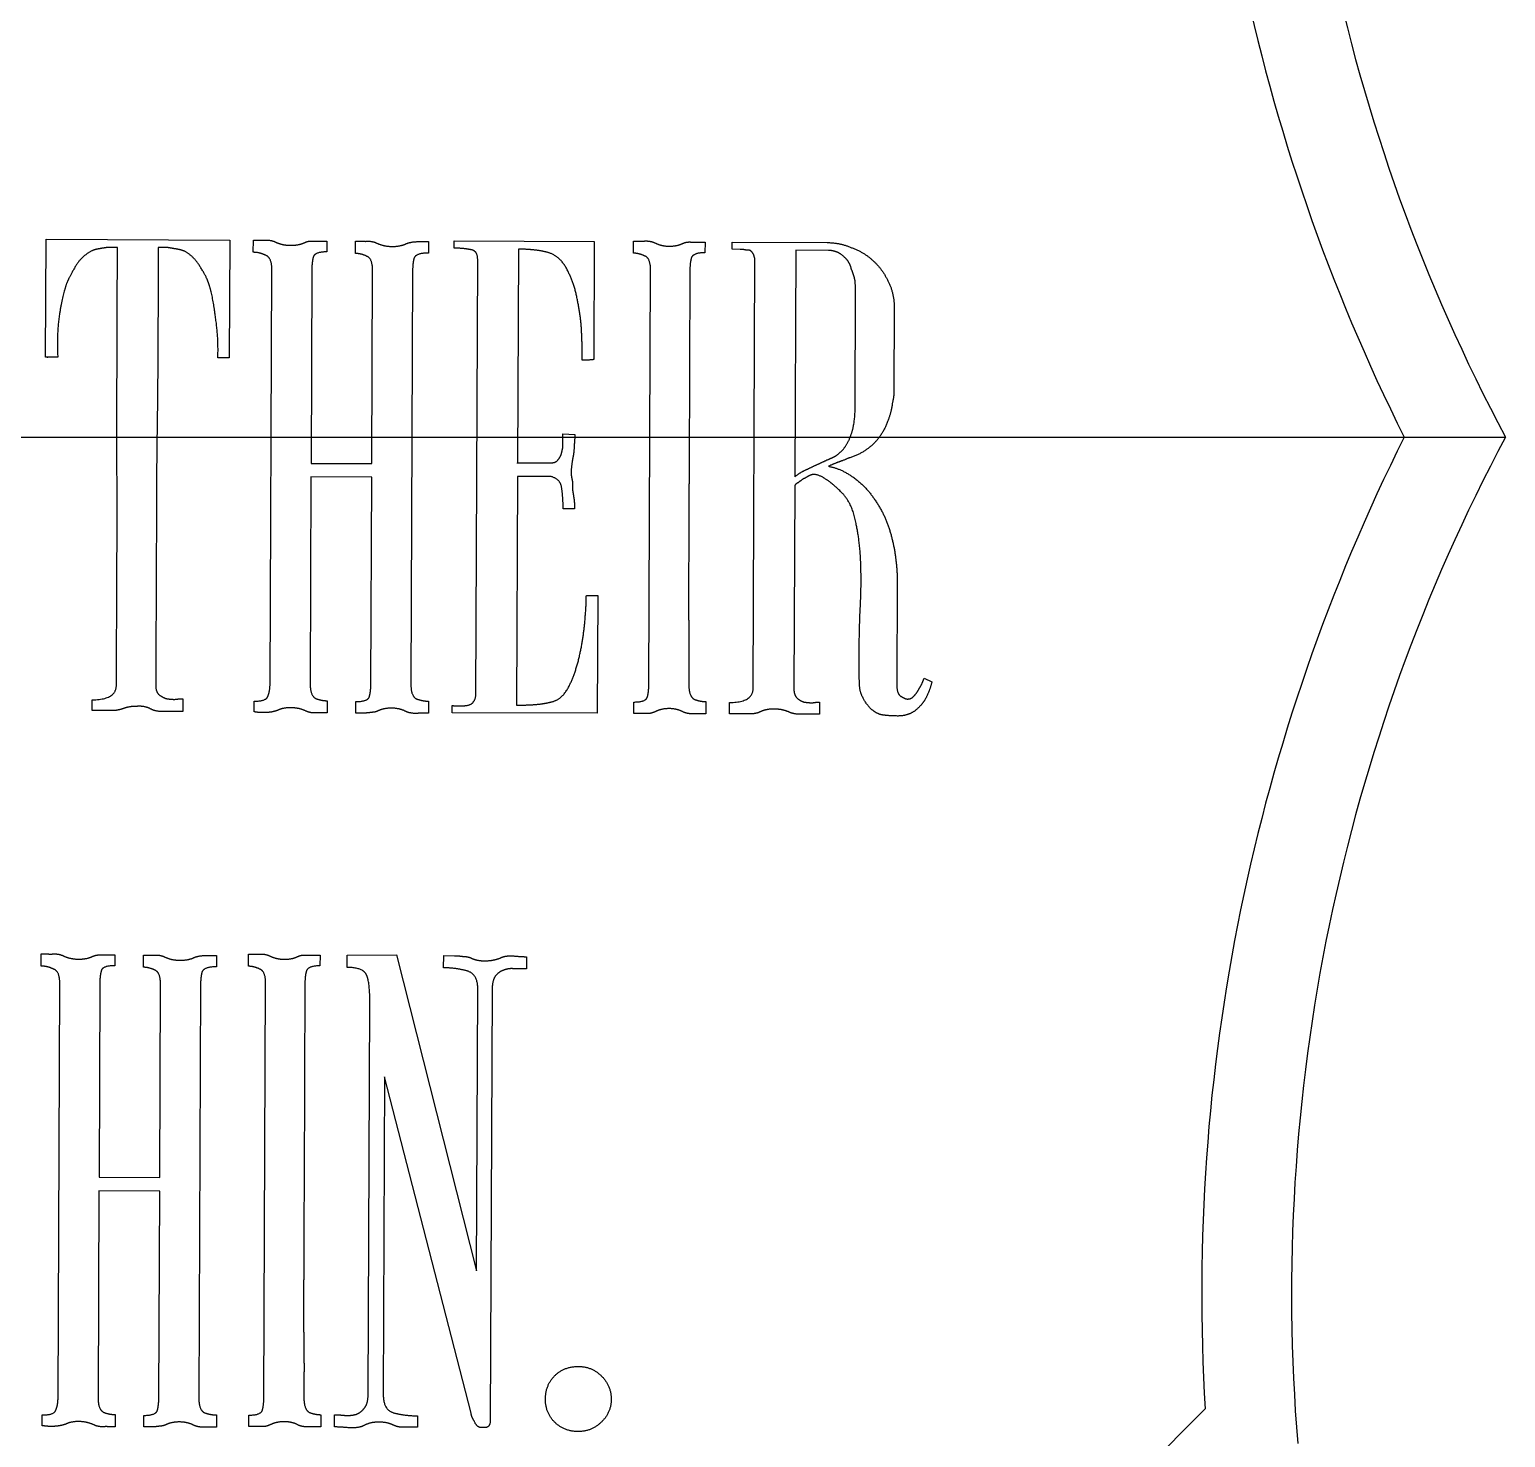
# Model space of a CAD drawing. Header units: centimetres. Extents: x 0 to 33, y -9.4 to 20.3.
# Drawn here: x 25.18 to 33.02, y 4.85 to 12.33 of the extents above; entities that cross this region are included whole.
import ezdxf

# ---------------------------------------------------------------- set-up
doc = ezdxf.new("R2010")
doc.units = ezdxf.units.CM
doc.header["$MEASUREMENT"] = 0
for name, color, linetype in [('sign v7_Sketch1', 7, 'Continuous'), ('sign v7_Sketch2', 7, 'Continuous'), ('sign v7_Sketch3', 7, 'Continuous'), ('sign v7_Sketch6', 7, 'Continuous')]:
    doc.layers.add(name, color=color, linetype=linetype)

msp = doc.modelspace()

# ---------------------------------------------------------------- linework, layer by layer
at = {"layer": 'sign v7_Sketch1'}
for p, q in [((0, 10.16), (33.02, 10.16)), ((29.9013, 3.4745), (31.4244, 4.9976))]:
    msp.add_line(p, q, dxfattribs=at)
for centre, radius, start, end in [((41.5631, 14.7108), 9.6796, 175.28822, 208.04362), ((41.5631, 14.7108), 10.1572, 176.54807, 206.61785), ((41.5631, 5.6092), 10.1572, 153.38215, 183.45193), ((41.5631, 5.6092), 9.6796, 151.95638, 184.71178)]:
    msp.add_arc(centre, radius, start, end, dxfattribs=at)
at = {"layer": 'sign v7_Sketch2'}
for p, q in [((25.2642, 10.5845), (25.2668, 11.211)), ((25.2668, 11.211), (26.2425, 11.2069)), ((25.6463, 11.1676), (25.5931, 11.1678)), ((25.6448, 10.8259), (25.6463, 11.1676)), ((25.9158, 11.1665), (25.8627, 11.1667)), ((26.2425, 11.2069), (26.2399, 10.5804)), ((26.3676, 11.1418), (26.3678, 11.2064)), ((26.7133, 11.2011), (26.7589, 11.2009)), ((26.7589, 11.2009), (26.7586, 11.144)), ((26.9105, 11.1357), (26.9107, 11.2003)), ((27.2524, 11.1988), (27.298, 11.1986)), ((27.298, 11.1986), (27.2977, 11.1379)), ((27.4345, 11.1639), (27.4347, 11.2019)), ((27.4347, 11.2019), (28.1788, 11.1987)), ((27.7762, 11.1587), (27.7714, 10.0197)), ((28.1788, 11.1987), (28.1762, 10.5723)), ((28.3874, 11.1371), (28.3877, 11.2017)), ((28.7218, 11.1965), (28.7673, 11.1963)), ((28.7673, 11.1963), (28.7671, 11.1393)), ((28.9114, 11.1577), (28.9116, 11.1957)), ((28.9532, 11.1575), (28.9114, 11.1577)), ((28.9116, 11.1957), (29.4166, 11.1935)), ((29.2493, 11.1525), (29.2443, 9.9489)), ((29.424, 11.1517), (29.2493, 11.1525)), ((27.5498, 8.7867), (27.5596, 11.1026)), ((29.0231, 8.826), (29.0327, 11.1002)), ((26.4566, 8.852), (26.4659, 11.0503)), ((26.6785, 11.0494), (26.6742, 10.0205)), ((26.9969, 10.0191), (27.0012, 11.0442)), ((27.2138, 11.0433), (27.2046, 8.8489)), ((28.4689, 8.8473), (28.4781, 11.0456)), ((28.687, 11.0447), (28.6826, 9.9969)), ((29.5648, 10.3197), (29.5673, 10.9271)), ((29.7721, 10.8655), (29.7701, 10.3871)), ((25.2755, 10.5845), (25.2642, 10.5845)), ((25.2793, 10.5845), (25.2717, 10.5845)), ((25.2717, 10.5845), (25.2755, 10.5845)), ((25.2983, 10.5844), (25.2793, 10.5845)), ((25.3287, 10.5843), (25.2983, 10.5844)), ((26.2095, 10.5806), (26.1792, 10.5807)), ((26.2247, 10.5805), (26.2095, 10.5806)), ((26.2323, 10.5805), (26.2247, 10.5805)), ((26.2399, 10.5804), (26.2323, 10.5805)), ((29.7701, 10.3871), (29.77, 10.3833)), ((28.0113, 10.1781), (28.0758, 10.1741)), ((26.6742, 10.0205), (26.9969, 10.0191)), ((27.7714, 10.0235), (27.9423, 10.0227)), ((27.7714, 10.0197), (27.7714, 10.0235)), ((26.6739, 9.9483), (26.6693, 8.8511)), ((26.9966, 9.947), (26.6739, 9.9483)), ((26.992, 8.8497), (26.9966, 9.947)), ((27.7711, 9.9513), (27.766, 8.7364)), ((27.9496, 9.9506), (27.7711, 9.9513)), ((29.2441, 9.9034), (29.2395, 8.8251)), ((28.0742, 9.7792), (28.0134, 9.7795)), ((29.7886, 9.3885), (29.7863, 8.8418)), ((28.1368, 9.3195), (28.1975, 9.3193)), ((28.1975, 9.3193), (28.1949, 8.6928)), ((29.9308, 8.8792), (29.9725, 8.86)), ((25.5106, 8.7079), (25.5109, 8.7649)), ((25.579, 8.7076), (25.5106, 8.7079)), ((25.9931, 8.7704), (25.9928, 8.7021)), ((26.3725, 8.7005), (26.3727, 8.7574)), ((26.76, 8.7596), (26.7597, 8.6951)), ((26.9116, 8.6944), (26.9118, 8.7552)), ((27.2991, 8.7573), (27.2988, 8.6928)), ((27.4242, 8.6961), (27.4243, 8.734)), ((28.3885, 8.692), (28.3888, 8.7528)), ((28.7722, 8.7549), (28.772, 8.6904)), ((28.8973, 8.6899), (28.8975, 8.7506)), ((29.3759, 8.7524), (29.3756, 8.6879)), ((26.9571, 8.6942), (26.9116, 8.6944)), ((28.1949, 8.6928), (27.4242, 8.6961)), ((28.4341, 8.6918), (28.3885, 8.692)), ((28.9656, 8.6896), (28.8973, 8.6899)), ((25.2411, 7.3498), (25.2413, 7.4143)), ((25.5868, 7.4091), (25.6324, 7.4089)), ((25.6324, 7.4089), (25.6321, 7.352)), ((25.784, 7.3437), (25.7842, 7.4083)), ((26.1259, 7.4068), (26.1715, 7.4066)), ((26.1715, 7.4066), (26.1713, 7.3459)), ((26.3421, 7.349), (26.3424, 7.4135)), ((26.6765, 7.4083), (26.722, 7.4081)), ((26.722, 7.4081), (26.7218, 7.3512)), ((26.866, 7.343), (26.8663, 7.4075)), ((26.8663, 7.4075), (27.1283, 7.4102)), ((27.1283, 7.4102), (27.5541, 5.7303)), ((27.3786, 7.3408), (27.3789, 7.4054)), ((27.3789, 7.4054), (27.4358, 7.4051)), ((27.8193, 7.3997), (27.819, 7.3352)), ((25.3302, 5.06), (25.3394, 7.2583)), ((25.552, 7.2574), (25.5477, 6.2285)), ((25.8704, 6.2271), (25.8747, 7.2522)), ((26.0873, 7.2513), (26.0781, 5.0568)), ((26.4236, 5.0592), (26.4329, 7.2575)), ((26.6417, 7.2566), (26.6373, 6.2087)), ((27.5541, 5.7303), (27.5604, 7.2261)), ((27.6363, 7.222), (27.6267, 4.9402)), ((26.978, 5.0796), (26.9867, 7.1526)), ((27.0648, 6.7612), (27.0577, 5.0755)), ((27.5243, 4.9748), (27.0648, 6.7612)), ((25.5477, 6.2285), (25.8704, 6.2271)), ((25.5474, 6.1563), (25.5428, 5.0591)), ((25.8701, 6.155), (25.5474, 6.1563)), ((25.8655, 5.0577), (25.8701, 6.155)), ((25.246, 4.9085), (25.2462, 4.9654)), ((25.6335, 4.9676), (25.6332, 4.9031)), ((25.7851, 4.9024), (25.7854, 4.9632)), ((26.1726, 4.9653), (26.1724, 4.9008)), ((26.3432, 4.9039), (26.3435, 4.9646)), ((26.727, 4.9668), (26.7267, 4.9023)), ((26.7988, 4.9019), (26.7991, 4.9665)), ((27.2395, 4.9608), (27.2392, 4.9001)), ((25.8307, 4.9022), (25.7851, 4.9024)), ((26.3888, 4.9037), (26.3432, 4.9039)), ((27.2392, 4.9001), (27.1899, 4.9003)), ((27.5999, 4.8986), (27.5771, 4.8987))]:
    msp.add_line(p, q, dxfattribs=at)
for points in [[(25.5095, 11.1492), (25.4563, 11.1229), (25.4218, 11.0661)], [(25.5475, 11.1604), (25.5247, 11.1567), (25.5095, 11.1492)], [(25.5931, 11.1678), (25.5703, 11.1641), (25.5475, 11.1604)], [(25.8627, 11.1667), (25.8616, 10.9009), (25.8604, 10.6314)], [(25.9614, 11.1587), (25.9386, 11.1626), (25.9158, 11.1665)], [(26.0031, 11.1471), (25.9841, 11.1548), (25.9614, 11.1587)], [(26.0863, 11.0633), (26.0523, 11.1204), (26.0031, 11.1471)], [(26.432, 11.1264), (26.4017, 11.1417), (26.3676, 11.1418)], [(26.3678, 11.2064), (26.3906, 11.2063), (26.4248, 11.2061)], [(26.4248, 11.2061), (26.459, 11.2098), (26.4893, 11.1945)], [(26.4893, 11.1945), (26.5234, 11.1791), (26.5651, 11.1789)], [(26.5651, 11.1789), (26.6107, 11.1788), (26.6411, 11.1938)], [(26.6411, 11.1938), (26.6564, 11.2013), (26.6753, 11.2013)], [(26.6753, 11.2013), (26.6943, 11.2012), (26.7133, 11.2011)], [(26.7586, 11.144), (26.6941, 11.1442), (26.6864, 11.1177)], [(26.9711, 11.1203), (26.9408, 11.1356), (26.9105, 11.1357)], [(26.9107, 11.2003), (26.9297, 11.2002), (26.9639, 11.2001)], [(26.9639, 11.2001), (26.9981, 11.2037), (27.0284, 11.1884)], [(27.0284, 11.1884), (27.0625, 11.1731), (27.1043, 11.1729)], [(27.1043, 11.1729), (27.1498, 11.1727), (27.1803, 11.1878)], [(27.1803, 11.1878), (27.2069, 11.199), (27.2524, 11.1988)], [(27.2977, 11.1379), (27.2332, 11.1382), (27.2217, 11.1116)], [(27.5218, 11.1559), (27.4839, 11.1637), (27.4345, 11.1639)], [(27.5596, 11.1026), (27.5598, 11.152), (27.5218, 11.1559)], [(27.8559, 11.1545), (27.818, 11.1585), (27.7762, 11.1587)], [(27.9394, 11.139), (27.8977, 11.1506), (27.8559, 11.1545)], [(28.0377, 11.0437), (28.0038, 11.1159), (27.9394, 11.139)], [(28.4481, 11.1217), (28.4178, 11.137), (28.3874, 11.1371)], [(28.3877, 11.2017), (28.4067, 11.2016), (28.4408, 11.2014)], [(28.4408, 11.2014), (28.475, 11.2051), (28.5053, 11.1898)], [(28.5053, 11.1898), (28.5394, 11.1744), (28.5774, 11.1743)], [(28.5774, 11.1743), (28.6192, 11.1741), (28.6496, 11.1892)], [(28.6496, 11.1892), (28.6648, 11.1967), (28.6838, 11.1966)], [(28.6838, 11.1966), (28.7028, 11.1965), (28.7218, 11.1965)], [(28.7671, 11.1393), (28.7063, 11.1396), (28.6948, 11.113)], [(28.9836, 11.1536), (28.9722, 11.1574), (28.9532, 11.1575)], [(29.0025, 11.1535), (28.995, 11.1535), (28.9836, 11.1536)], [(29.029, 11.1192), (29.0215, 11.1458), (29.0025, 11.1535)], [(29.4166, 11.1935), (29.4849, 11.1932), (29.5455, 11.1664)], [(29.4657, 11.144), (29.443, 11.1517), (29.424, 11.1517)], [(29.5187, 11.1058), (29.4885, 11.1363), (29.4657, 11.144)], [(29.5455, 11.1664), (29.61, 11.1434), (29.6554, 11.1014)], [(25.4218, 11.0661), (25.3913, 11.013), (25.3797, 10.9865)], [(26.1277, 10.9834), (26.1202, 11.01), (26.0863, 11.0633)], [(26.4659, 11.0503), (26.4662, 11.1148), (26.432, 11.1264)], [(26.6864, 11.1177), (26.6787, 11.0911), (26.6785, 11.0494)], [(27.0012, 11.0442), (27.0015, 11.1088), (26.9711, 11.1203)], [(27.2217, 11.1116), (27.214, 11.0851), (27.2138, 11.0433)], [(28.4781, 11.0456), (28.4784, 11.1102), (28.4481, 11.1217)], [(28.6948, 11.113), (28.6871, 11.0865), (28.687, 11.0447)], [(29.0327, 11.1002), (29.0327, 11.1078), (29.029, 11.1192)], [(29.5451, 11.0525), (29.5376, 11.0829), (29.5187, 11.1058)], [(29.6554, 11.1014), (29.7045, 11.0594), (29.7347, 10.9986)], [(25.3797, 10.9865), (25.3567, 10.9296), (25.3373, 10.812)], [(26.1649, 10.8085), (26.1502, 10.9263), (26.1277, 10.9834)], [(28.0902, 10.884), (28.0754, 10.9714), (28.0377, 11.0437)], [(29.5638, 10.9955), (29.5563, 11.0259), (29.5451, 11.0525)], [(29.5673, 10.9271), (29.5675, 10.9613), (29.5638, 10.9955)], [(29.7347, 10.9986), (29.7686, 10.9377), (29.7721, 10.8655)], [(25.6436, 10.5412), (25.6444, 10.712), (25.6448, 10.8259)], [(28.1122, 10.7092), (28.1088, 10.7966), (28.0902, 10.884)], [(25.3373, 10.812), (25.3216, 10.6982), (25.3287, 10.5843)], [(26.1792, 10.5807), (26.1834, 10.6946), (26.1649, 10.8085)], [(28.1154, 10.5687), (28.1157, 10.6219), (28.1122, 10.7092)], [(25.8604, 10.6314), (25.8593, 10.3618), (25.8543, 10.0771)], [(25.6419, 10.1273), (25.6429, 10.3703), (25.6436, 10.5412)], [(28.1762, 10.5723), (28.1572, 10.5686), (28.1154, 10.5687)], [(29.77, 10.3833), (29.77, 10.3758), (29.7623, 10.3378)], [(29.5413, 10.1679), (29.5644, 10.2247), (29.5648, 10.3197)], [(29.7623, 10.3378), (29.7583, 10.2999), (29.7391, 10.2468)], [(29.7391, 10.2468), (29.6853, 10.0989), (29.537, 10.0502)], [(25.6434, 9.5692), (25.6447, 9.8881), (25.6419, 10.1273)], [(28.0071, 10.0832), (28.0148, 10.1098), (28.0111, 10.1364)], [(28.0111, 10.1364), (28.0112, 10.1629), (28.0113, 10.1781)], [(28.0758, 10.1741), (28.0757, 10.1551), (28.0718, 10.1133)], [(29.4916, 10.0846), (29.5221, 10.1148), (29.5413, 10.1679)], [(25.8543, 10.0771), (25.8531, 9.7923), (25.8518, 9.4848)], [(27.9423, 10.0227), (27.9765, 10.0226), (27.9879, 10.0415)], [(27.9879, 10.0415), (28.0032, 10.0605), (28.0071, 10.0832)], [(28.0639, 10.045), (28.0561, 9.9957), (28.056, 9.9729)], [(28.0718, 10.1133), (28.0716, 10.0754), (28.0639, 10.045)], [(29.3927, 10.028), (29.4079, 10.0356), (29.4345, 10.0468)], [(29.4345, 10.0468), (29.4649, 10.0581), (29.4916, 10.0846)], [(29.537, 10.0502), (29.5332, 10.0502), (29.499, 10.0352)], [(28.056, 9.9729), (28.0559, 9.9539), (28.0634, 9.9235)], [(28.6826, 9.9969), (28.6817, 9.7956), (28.6809, 9.602)], [(29.2443, 9.9489), (29.2748, 9.9754), (29.3128, 9.9904)], [(29.3128, 9.9904), (29.3508, 10.0092), (29.3927, 10.028)], [(29.3961, 9.9445), (29.3507, 9.9713), (29.324, 9.9562)], [(29.499, 10.0352), (29.4648, 10.0239), (29.423, 10.0051)], [(29.423, 10.0051), (29.4874, 9.9935), (29.548, 9.9514)], [(28.0063, 9.8858), (28.0027, 9.9352), (27.9496, 9.9506)], [(28.0134, 9.7795), (28.0136, 9.8364), (28.0063, 9.8858)], [(28.0634, 9.9235), (28.0633, 9.9045), (28.0632, 9.8818)], [(28.0632, 9.8818), (28.0669, 9.859), (28.0706, 9.8362)], [(29.2631, 9.9185), (29.2479, 9.9109), (29.2441, 9.9034)], [(29.2784, 9.9298), (29.2669, 9.9223), (29.2631, 9.9185)], [(29.2974, 9.9411), (29.286, 9.9374), (29.2784, 9.9298)], [(29.324, 9.9562), (29.3088, 9.9487), (29.2974, 9.9411)], [(29.4945, 9.8643), (29.4416, 9.9177), (29.3961, 9.9445)], [(29.548, 9.9514), (29.6199, 9.9018), (29.6652, 9.8333)], [(28.0706, 9.8362), (28.0743, 9.8096), (28.0742, 9.7792)], [(29.5697, 9.7008), (29.5512, 9.8072), (29.4945, 9.8643)], [(29.6652, 9.8333), (29.7143, 9.7647), (29.7405, 9.6887)], [(29.5954, 9.4729), (29.5921, 9.5982), (29.5697, 9.7008)], [(29.7405, 9.6887), (29.7668, 9.6126), (29.7779, 9.5328)], [(25.6403, 8.844), (25.642, 9.2541), (25.6434, 9.5692)], [(28.6809, 9.602), (28.6801, 9.4084), (28.6794, 9.2489)], [(29.7779, 9.5328), (29.7889, 9.4569), (29.7886, 9.3885)], [(25.8518, 9.4848), (25.8505, 9.1811), (25.8491, 8.8432)], [(29.5905, 9.2185), (29.5986, 9.3476), (29.5954, 9.4729)], [(28.1286, 9.1753), (28.1365, 9.2664), (28.1368, 9.3195)], [(28.1013, 9.0008), (28.1206, 9.088), (28.1286, 9.1753)], [(28.6794, 9.2489), (28.6825, 9.0894), (28.6821, 8.9793)], [(29.5857, 8.9907), (29.5862, 9.0894), (29.5905, 9.2185)], [(28.0474, 8.8415), (28.0819, 8.9135), (28.1013, 9.0008)], [(28.6821, 8.9793), (28.6816, 8.873), (28.6815, 8.8464)], [(29.5889, 8.835), (29.5853, 8.892), (29.5857, 8.9907)], [(29.904, 8.8223), (29.9192, 8.845), (29.9308, 8.8792)], [(25.5109, 8.7649), (25.64, 8.7643), (25.6403, 8.844)], [(25.8491, 8.8432), (25.849, 8.809), (25.8641, 8.7937)], [(25.8641, 8.7937), (25.883, 8.7785), (25.9058, 8.7708)], [(26.3727, 8.7574), (26.4373, 8.7572), (26.445, 8.7837)], [(26.445, 8.7837), (26.4565, 8.8102), (26.4566, 8.852)], [(26.6693, 8.8511), (26.669, 8.7866), (26.6993, 8.7712)], [(26.9841, 8.7814), (26.9918, 8.808), (26.992, 8.8497)], [(27.2046, 8.8489), (27.2043, 8.7843), (27.2346, 8.769)], [(27.4965, 8.7337), (27.542, 8.7373), (27.5498, 8.7867)], [(27.9559, 8.7546), (28.013, 8.7695), (28.0474, 8.8415)], [(28.461, 8.779), (28.4687, 8.8056), (28.4689, 8.8473)], [(28.6815, 8.8464), (28.6812, 8.7819), (28.7116, 8.7666)], [(28.8975, 8.7506), (29.0228, 8.7501), (29.0231, 8.826)], [(29.2395, 8.8251), (29.2394, 8.7909), (29.2545, 8.7757)], [(29.6378, 8.7285), (29.5925, 8.7819), (29.5889, 8.835)], [(29.7863, 8.8418), (29.7862, 8.8), (29.8051, 8.7848)], [(29.8051, 8.7848), (29.824, 8.7733), (29.8354, 8.7695)], [(29.8734, 8.7807), (29.8925, 8.7996), (29.904, 8.8223)], [(29.9725, 8.86), (29.9609, 8.8107), (29.9379, 8.769)], [(25.6321, 8.7074), (25.6094, 8.7075), (25.579, 8.7076)], [(25.6777, 8.7186), (25.6587, 8.7111), (25.6321, 8.7074)], [(25.7499, 8.7297), (25.7082, 8.7299), (25.6777, 8.7186)], [(25.8258, 8.7142), (25.7917, 8.7333), (25.7499, 8.7297)], [(25.9131, 8.7024), (25.8561, 8.6989), (25.8258, 8.7142)], [(25.9058, 8.7708), (25.9285, 8.7669), (25.9513, 8.7668)], [(25.9513, 8.7668), (25.9779, 8.7705), (25.9931, 8.7704)], [(26.494, 8.7076), (26.4636, 8.6963), (26.418, 8.6965)], [(26.5662, 8.7224), (26.5244, 8.7226), (26.494, 8.7076)], [(26.6421, 8.7069), (26.608, 8.7223), (26.5662, 8.7224)], [(26.7066, 8.6953), (26.6724, 8.6916), (26.6421, 8.7069)], [(26.6993, 8.7712), (26.7296, 8.7597), (26.76, 8.7596)], [(26.9118, 8.7552), (26.9764, 8.7549), (26.9841, 8.7814)], [(27.0293, 8.7053), (27.0141, 8.6978), (26.9951, 8.6979)], [(27.1015, 8.7202), (27.0598, 8.7204), (27.0293, 8.7053)], [(27.1812, 8.7009), (27.1471, 8.72), (27.1015, 8.7202)], [(27.2346, 8.769), (27.2687, 8.7575), (27.2991, 8.7573)], [(27.4243, 8.734), (27.4547, 8.7301), (27.4965, 8.7337)], [(27.766, 8.7364), (27.823, 8.7361), (27.8686, 8.7398)], [(27.8686, 8.7398), (27.9141, 8.7434), (27.9559, 8.7546)], [(28.3888, 8.7528), (28.4533, 8.7525), (28.461, 8.779)], [(28.5785, 8.7178), (28.5367, 8.718), (28.5063, 8.7029)], [(28.6543, 8.6985), (28.6202, 8.7176), (28.5785, 8.7178)], [(28.7116, 8.7666), (28.7419, 8.7551), (28.7722, 8.7549)], [(29.1328, 8.7155), (29.091, 8.7156), (29.0606, 8.7006)], [(29.2124, 8.6999), (29.1783, 8.7153), (29.1328, 8.7155)], [(29.2545, 8.7757), (29.2696, 8.7604), (29.2924, 8.7528)], [(29.2924, 8.7528), (29.3152, 8.7489), (29.3379, 8.7488)], [(29.3379, 8.7488), (29.3607, 8.7525), (29.3759, 8.7524)], [(29.6984, 8.6865), (29.6642, 8.698), (29.6378, 8.7285)], [(29.8807, 8.7047), (29.8426, 8.6783), (29.7895, 8.6785)], [(29.8354, 8.7695), (29.8582, 8.7656), (29.8734, 8.7807)], [(29.9379, 8.769), (29.9188, 8.7349), (29.8807, 8.7047)], [(25.9928, 8.7021), (25.97, 8.7022), (25.9131, 8.7024)], [(26.418, 8.6965), (26.3952, 8.6966), (26.3725, 8.7005)], [(26.7597, 8.6951), (26.7407, 8.6951), (26.7066, 8.6953)], [(26.9951, 8.6979), (26.9761, 8.6941), (26.9571, 8.6942)], [(27.2457, 8.693), (27.2115, 8.6894), (27.1812, 8.7009)], [(27.2988, 8.6928), (27.2799, 8.6929), (27.2457, 8.693)], [(28.472, 8.6917), (28.4531, 8.6917), (28.4341, 8.6918)], [(28.5063, 8.7029), (28.491, 8.6954), (28.472, 8.6917)], [(28.7188, 8.6906), (28.6846, 8.687), (28.6543, 8.6985)], [(28.772, 8.6904), (28.753, 8.6905), (28.7188, 8.6906)], [(29.0188, 8.6894), (28.9922, 8.6895), (28.9656, 8.6896)], [(29.0606, 8.7006), (29.0454, 8.693), (29.0188, 8.6894)], [(29.2997, 8.6882), (29.2427, 8.6846), (29.2124, 8.6999)], [(29.3756, 8.6879), (29.3567, 8.6879), (29.2997, 8.6882)], [(29.7895, 8.6785), (29.7325, 8.6788), (29.6984, 8.6865)], [(25.2413, 7.4143), (25.2641, 7.4143), (25.2983, 7.4141)], [(25.2983, 7.4141), (25.3325, 7.4178), (25.3628, 7.4024)], [(25.3628, 7.4024), (25.3969, 7.3871), (25.4387, 7.3869)], [(25.4387, 7.3869), (25.4842, 7.3867), (25.5146, 7.4018)], [(25.5146, 7.4018), (25.5299, 7.4093), (25.5489, 7.4093)], [(25.5489, 7.4093), (25.5678, 7.4092), (25.5868, 7.4091)], [(25.7842, 7.4083), (25.8032, 7.4082), (25.8374, 7.408)], [(25.8374, 7.408), (25.8716, 7.4117), (25.9019, 7.3964)], [(25.9019, 7.3964), (25.936, 7.3811), (25.9778, 7.3809)], [(25.9778, 7.3809), (26.0233, 7.3807), (26.0538, 7.3957)], [(26.0538, 7.3957), (26.0804, 7.407), (26.1259, 7.4068)], [(26.3424, 7.4135), (26.3614, 7.4134), (26.3955, 7.4133)], [(26.3955, 7.4133), (26.4297, 7.4169), (26.46, 7.4016)], [(26.46, 7.4016), (26.4941, 7.3863), (26.5321, 7.3861)], [(26.5321, 7.3861), (26.5739, 7.386), (26.6043, 7.401)], [(26.6043, 7.401), (26.6195, 7.4086), (26.6385, 7.4085)], [(26.6385, 7.4085), (26.6575, 7.4084), (26.6765, 7.4083)], [(27.4358, 7.4051), (27.4586, 7.405), (27.4814, 7.4011)], [(27.4814, 7.4011), (27.5079, 7.401), (27.5231, 7.3934)], [(27.5231, 7.3934), (27.5534, 7.378), (27.5952, 7.3779)], [(27.5952, 7.3779), (27.6407, 7.3777), (27.6788, 7.3927)], [(27.6788, 7.3927), (27.7092, 7.4078), (27.7509, 7.4038)], [(27.7509, 7.4038), (27.7965, 7.3998), (27.8193, 7.3997)], [(25.3055, 7.3343), (25.2752, 7.3497), (25.2411, 7.3498)], [(25.3394, 7.2583), (25.3397, 7.3228), (25.3055, 7.3343)], [(25.5599, 7.3257), (25.5522, 7.2991), (25.552, 7.2574)], [(25.6321, 7.352), (25.5676, 7.3522), (25.5599, 7.3257)], [(25.8447, 7.3283), (25.8143, 7.3436), (25.784, 7.3437)], [(25.8747, 7.2522), (25.875, 7.3168), (25.8447, 7.3283)], [(26.0952, 7.3196), (26.0875, 7.2931), (26.0873, 7.2513)], [(26.1713, 7.3459), (26.1067, 7.3462), (26.0952, 7.3196)], [(26.4028, 7.3335), (26.3725, 7.3488), (26.3421, 7.349)], [(26.4329, 7.2575), (26.4331, 7.322), (26.4028, 7.3335)], [(26.6496, 7.3249), (26.6418, 7.2984), (26.6417, 7.2566)], [(26.7218, 7.3512), (26.6611, 7.3514), (26.6496, 7.3249)], [(26.9684, 7.3046), (26.9496, 7.3426), (26.866, 7.343)], [(26.9867, 7.1526), (26.9872, 7.2665), (26.9684, 7.3046)], [(27.5, 7.3251), (27.4431, 7.3405), (27.3786, 7.3408)], [(27.5604, 7.2261), (27.5607, 7.3097), (27.5, 7.3251)], [(27.6518, 7.2941), (27.6365, 7.2714), (27.6363, 7.222)], [(27.6975, 7.3281), (27.6709, 7.3206), (27.6518, 7.2941)], [(27.7544, 7.3354), (27.7241, 7.3394), (27.6975, 7.3281)], [(27.819, 7.3352), (27.7886, 7.3353), (27.7544, 7.3354)], [(26.6373, 6.2087), (26.6364, 6.0075), (26.6356, 5.8139)], [(26.6356, 5.8139), (26.6348, 5.6202), (26.6341, 5.4608)], [(26.6341, 5.4608), (26.6372, 5.3013), (26.6368, 5.1912)], [(26.6368, 5.1912), (26.6363, 5.0849), (26.6362, 5.0583)], [(27.9694, 5.1742), (28.0189, 5.2233), (28.0949, 5.223)], [(28.0949, 5.223), (28.167, 5.2227), (28.2162, 5.1731)], [(27.9195, 5.0491), (27.9198, 5.125), (27.9694, 5.1742)], [(28.2162, 5.1731), (28.2691, 5.1236), (28.2688, 5.0476)], [(25.3185, 4.9917), (25.33, 5.0182), (25.3302, 5.06)], [(25.5428, 5.0591), (25.5425, 4.9946), (25.5728, 4.9792)], [(25.8576, 4.9894), (25.8653, 5.016), (25.8655, 5.0577)], [(26.0781, 5.0568), (26.0778, 4.9923), (26.1081, 4.977)], [(26.4157, 4.9909), (26.4234, 5.0174), (26.4236, 5.0592)], [(26.6362, 5.0583), (26.636, 4.9938), (26.6663, 4.9784)], [(26.9587, 5.0038), (26.9778, 5.0265), (26.978, 5.0796)], [(27.0577, 5.0755), (27.0574, 4.992), (27.1143, 4.9766)], [(27.9683, 4.9274), (27.9192, 4.977), (27.9195, 5.0491)], [(28.2688, 5.0476), (28.2685, 4.9755), (28.2151, 4.9264)], [(25.2462, 4.9654), (25.3108, 4.9652), (25.3185, 4.9917)], [(25.5728, 4.9792), (25.6031, 4.9677), (25.6335, 4.9676)], [(25.7854, 4.9632), (25.8499, 4.9629), (25.8576, 4.9894)], [(26.1081, 4.977), (26.1423, 4.9655), (26.1726, 4.9653)], [(26.3435, 4.9646), (26.408, 4.9643), (26.4157, 4.9909)], [(26.6663, 4.9784), (26.6966, 4.9669), (26.727, 4.9668)], [(26.7991, 4.9665), (26.8295, 4.9664), (26.8598, 4.9624)], [(26.8598, 4.9624), (26.894, 4.9623), (26.9168, 4.9698)], [(26.9168, 4.9698), (26.9434, 4.9811), (26.9587, 5.0038)], [(27.1143, 4.9766), (27.1712, 4.9611), (27.2395, 4.9608)], [(27.5393, 4.9368), (27.528, 4.952), (27.5243, 4.9748)], [(27.6267, 4.9402), (27.6265, 4.8985), (27.5999, 4.8986)], [(25.2915, 4.9045), (25.2688, 4.9046), (25.246, 4.9085)], [(25.3675, 4.9156), (25.3371, 4.9043), (25.2915, 4.9045)], [(25.4397, 4.9304), (25.3979, 4.9306), (25.3675, 4.9156)], [(25.5156, 4.9149), (25.4815, 4.9303), (25.4397, 4.9304)], [(25.5801, 4.9033), (25.5459, 4.8996), (25.5156, 4.9149)], [(25.6332, 4.9031), (25.6142, 4.9031), (25.5801, 4.9033)], [(25.8686, 4.9059), (25.8496, 4.9021), (25.8307, 4.9022)], [(25.9028, 4.9133), (25.8876, 4.9058), (25.8686, 4.9059)], [(25.975, 4.9282), (25.9333, 4.9284), (25.9028, 4.9133)], [(26.0547, 4.9089), (26.0206, 4.928), (25.975, 4.9282)], [(26.1192, 4.901), (26.085, 4.8974), (26.0547, 4.9089)], [(26.1724, 4.9008), (26.1534, 4.9009), (26.1192, 4.901)], [(26.4268, 4.9035), (26.4078, 4.9036), (26.3888, 4.9037)], [(26.461, 4.9148), (26.4458, 4.9072), (26.4268, 4.9035)], [(26.5332, 4.9296), (26.4914, 4.9298), (26.461, 4.9148)], [(26.609, 4.9103), (26.5749, 4.9295), (26.5332, 4.9296)], [(26.6735, 4.9025), (26.6394, 4.8988), (26.609, 4.9103)], [(26.7267, 4.9023), (26.7077, 4.9023), (26.6735, 4.9025)], [(26.8709, 4.8978), (26.8178, 4.9019), (26.7988, 4.9019)], [(26.9545, 4.9089), (26.9241, 4.8938), (26.8709, 4.8978)], [(27.0343, 4.9275), (26.9888, 4.9277), (26.9545, 4.9089)], [(27.1102, 4.912), (27.0799, 4.9273), (27.0343, 4.9275)], [(27.1481, 4.9005), (27.1254, 4.9044), (27.1102, 4.912)], [(27.1899, 4.9003), (27.1709, 4.9004), (27.1481, 4.9005)], [(27.5771, 4.8987), (27.5544, 4.8988), (27.5393, 4.9368)], [(28.0934, 4.8775), (28.0175, 4.8778), (27.9683, 4.9274)], [(28.2151, 4.9264), (28.1656, 4.8772), (28.0934, 4.8775)]]:
    msp.add_open_spline(points, degree=2, dxfattribs=at)
at = {"layer": 'sign v7_Sketch3'}
msp.add_line((0, 10.16), (33.02, 10.16), dxfattribs=at)
at = {"layer": 'sign v7_Sketch6'}
msp.add_line((0, 10.16), (33.02, 10.16), dxfattribs=at)

doc.saveas('drawing.dxf')
